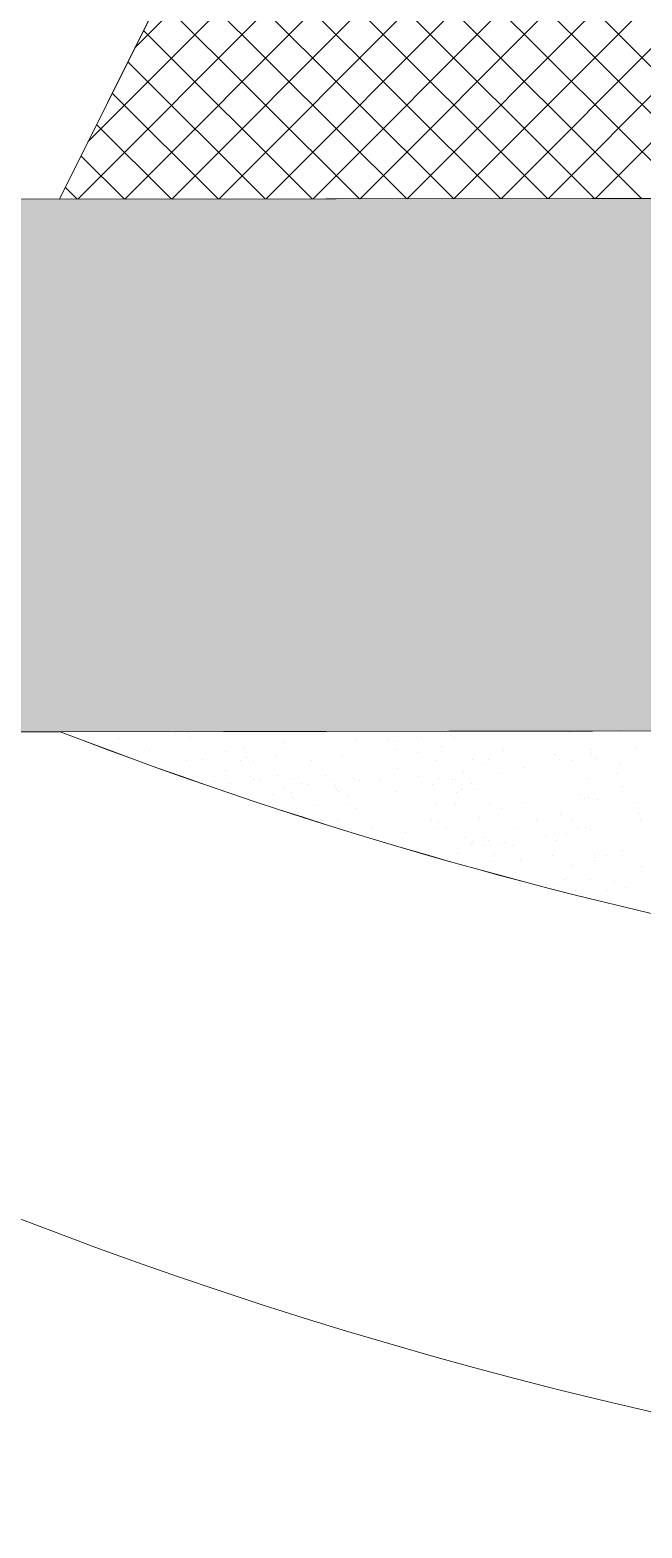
# Model space of a CAD drawing. Header units: inches. Extents: x 22513 to 23848, y -2930 to -2337.
# Drawn here: x 23277.71 to 23281.2, y -2581.79 to -2573.25 of the extents above; entities that cross this region are included whole.
import ezdxf

# ---------------------------------------------------------------- set-up
doc = ezdxf.new("R2010")
doc.units = ezdxf.units.IN
doc.header["$LTSCALE"] = 10
doc.header["$MEASUREMENT"] = 0
doc.layers.add('FURNITURE', color=144, linetype='Continuous', lineweight=9)
doc.layers.add('FURNTIURE', color=7, linetype='Continuous', lineweight=5)

# ---------------------------------------------------------------- blocks, each defined once
blk = doc.blocks.new("50'X96'-G59")
at = {"layer": 'FURNTIURE', "color": 7, "linetype": 'Continuous'}
for p, q in [((1325.83, 882.474), (1337.83, 894.474)), ((1337.3, 894.474), (1325.944, 883.119)), ((1338.36, 894.474), (1326.36, 882.474)), ((1326.475, 884.179), (1336.769, 894.474)), ((1326.89, 882.474), (1338.891, 894.474)), ((1339.421, 894.474), (1327.421, 882.474)), ((1327.951, 882.474), (1339.951, 894.474)), ((1340.482, 894.474), (1328.481, 882.474)), ((1329.012, 882.474), (1341.012, 894.474)), ((1341.542, 894.474), (1329.542, 882.474)), ((1330.072, 882.474), (1342.073, 894.474)), ((1342.603, 894.474), (1330.603, 882.474)), ((1331.133, 882.474), (1343.133, 894.474)), ((1343.664, 894.474), (1331.663, 882.474)), ((1328.34, 887.91), (1333.775, 882.475)), ((1333.245, 882.475), (1328.163, 887.556)), ((1327.986, 887.203), (1332.714, 882.475)), ((1332.184, 882.475), (1327.81, 886.849)), ((1327.633, 886.496), (1331.654, 882.475)), ((1331.123, 882.475), (1327.456, 886.143)), ((1327.28, 885.788), (1330.593, 882.475)), ((1330.063, 882.475), (1327.102, 885.435)), ((1326.925, 885.082), (1329.532, 882.475)), ((1329.002, 882.475), (1326.749, 884.728)), ((1326.572, 884.374), (1328.472, 882.475)), ((1327.941, 882.475), (1326.395, 884.021)), ((1326.219, 883.667), (1327.411, 882.475)), ((1326.881, 882.475), (1326.042, 883.314)), ((1325.865, 882.961), (1326.35, 882.475)), ((1325.82, 882.475), (1325.689, 882.606))]:
    blk.add_line(p, q, dxfattribs=at)
blk = doc.blocks.new("50'X96'-G60")
at = {"layer": 'FURNTIURE', "color": 3, "linetype": 'Continuous'}
for p, q in [((1327.064, 876.469), (1327.064, 876.469)), ((1328.639, 876.46), (1328.639, 876.46)), ((1326.058, 876.328), (1326.058, 876.328)), ((1327.684, 876.298), (1327.684, 876.298)), ((1329.317, 876.37), (1329.317, 876.37)), ((1330.068, 876.407), (1330.068, 876.407)), ((1327.717, 876.181), (1327.717, 876.181)), ((1328.804, 876.19), (1328.804, 876.19)), ((1331.19, 876.209), (1331.19, 876.209)), ((1331.389, 876.145), (1331.389, 876.145)), ((1331.608, 876.227), (1331.608, 876.227)), ((1327.764, 875.967), (1327.764, 875.967)), ((1328.22, 875.94), (1328.22, 875.94)), ((1328.614, 875.973), (1328.614, 875.973)), ((1328.701, 875.917), (1328.701, 875.917)), ((1328.94, 875.94), (1328.94, 875.94)), ((1329.421, 876.06), (1329.421, 876.06)), ((1329.9, 875.94), (1329.9, 875.94)), ((1330.044, 875.934), (1330.044, 875.934)), ((1330.17, 876.024), (1330.17, 876.024)), ((1330.597, 875.992), (1330.597, 875.992)), ((1331.58, 875.94), (1331.58, 875.94)), ((1327.363, 875.909), (1327.363, 875.909)), ((1328.153, 875.837), (1328.153, 875.837)), ((1328.411, 875.878), (1328.411, 875.878)), ((1328.728, 875.864), (1328.728, 875.864)), ((1328.734, 875.82), (1328.734, 875.82)), ((1329.409, 875.796), (1329.409, 875.796)), ((1329.823, 875.869), (1329.823, 875.869)), ((1330.091, 875.785), (1330.091, 875.785)), ((1330.323, 875.817), (1330.323, 875.817)), ((1328.884, 875.652), (1328.884, 875.652)), ((1330.457, 875.653), (1330.457, 875.653)), ((1330.867, 875.67), (1330.867, 875.67)), ((1331.571, 875.726), (1331.571, 875.726)), ((1332.129, 875.674), (1332.129, 875.674)), ((1329.883, 875.443), (1329.883, 875.443)), ((1330.993, 875.475), (1330.993, 875.475)), ((1331.262, 875.54), (1331.262, 875.54)), ((1332.166, 875.462), (1332.166, 875.462)), ((1329.977, 875.38), (1329.977, 875.38)), ((1330.444, 875.242), (1330.444, 875.242)), ((1331.583, 875.37), (1331.583, 875.37)), ((1330.511, 875.082), (1330.511, 875.082)), ((1330.56, 875.197), (1330.56, 875.197)), ((1331.384, 874.957), (1331.384, 874.957)), ((1331.599, 874.797), (1331.599, 874.797)), ((1331.183, 874.699), (1331.183, 874.699)), ((1331.43, 874.68), (1331.43, 874.68)), ((1331.49, 874.649), (1331.49, 874.649)), ((1331.996, 874.709), (1331.996, 874.709))]:
    blk.add_line(p, q, dxfattribs=at)
blk = doc.blocks.new("50'X96'-G61")
at = {"layer": 'FURNTIURE', "color": 1, "linetype": 'Continuous'}
for p, q in [((1327.064, 876.469), (1327.064, 876.469)), ((1328.639, 876.46), (1328.639, 876.46)), ((1326.058, 876.328), (1326.058, 876.328)), ((1327.684, 876.298), (1327.684, 876.298)), ((1329.317, 876.37), (1329.317, 876.37)), ((1330.068, 876.407), (1330.068, 876.407)), ((1327.717, 876.181), (1327.717, 876.181)), ((1328.804, 876.19), (1328.804, 876.19)), ((1331.19, 876.209), (1331.19, 876.209)), ((1331.389, 876.145), (1331.389, 876.145)), ((1331.608, 876.227), (1331.608, 876.227)), ((1327.764, 875.967), (1327.764, 875.967)), ((1328.22, 875.94), (1328.22, 875.94)), ((1328.614, 875.973), (1328.614, 875.973)), ((1328.701, 875.917), (1328.701, 875.917)), ((1328.94, 875.94), (1328.94, 875.94)), ((1329.421, 876.06), (1329.421, 876.06)), ((1329.9, 875.94), (1329.9, 875.94)), ((1330.044, 875.934), (1330.044, 875.934)), ((1330.17, 876.024), (1330.17, 876.024)), ((1330.597, 875.992), (1330.597, 875.992)), ((1331.58, 875.94), (1331.58, 875.94)), ((1327.363, 875.909), (1327.363, 875.909)), ((1328.153, 875.837), (1328.153, 875.837)), ((1328.411, 875.878), (1328.411, 875.878)), ((1328.728, 875.864), (1328.728, 875.864)), ((1328.734, 875.82), (1328.734, 875.82)), ((1329.409, 875.796), (1329.409, 875.796)), ((1329.823, 875.869), (1329.823, 875.869)), ((1330.091, 875.785), (1330.091, 875.785)), ((1330.323, 875.817), (1330.323, 875.817)), ((1328.884, 875.652), (1328.884, 875.652)), ((1330.457, 875.653), (1330.457, 875.653)), ((1330.867, 875.67), (1330.867, 875.67)), ((1331.571, 875.726), (1331.571, 875.726)), ((1332.129, 875.674), (1332.129, 875.674)), ((1329.883, 875.443), (1329.883, 875.443)), ((1330.993, 875.475), (1330.993, 875.475)), ((1331.262, 875.54), (1331.262, 875.54)), ((1332.166, 875.462), (1332.166, 875.462)), ((1329.977, 875.38), (1329.977, 875.38)), ((1330.444, 875.242), (1330.444, 875.242)), ((1331.583, 875.37), (1331.583, 875.37)), ((1330.511, 875.082), (1330.511, 875.082)), ((1330.56, 875.197), (1330.56, 875.197)), ((1331.384, 874.957), (1331.384, 874.957)), ((1331.599, 874.797), (1331.599, 874.797)), ((1331.183, 874.699), (1331.183, 874.699)), ((1331.43, 874.68), (1331.43, 874.68)), ((1331.49, 874.649), (1331.49, 874.649)), ((1331.996, 874.709), (1331.996, 874.709))]:
    blk.add_line(p, q, dxfattribs=at)
blk = doc.blocks.new("50'X96'-G62")
at = {"layer": 'FURNTIURE', "color": 3, "linetype": 'Continuous'}
for p, q in [((1326.922, 876.451), (1326.922, 876.451)), ((1329.971, 876.436), (1329.971, 876.436)), ((1331.365, 876.453), (1331.365, 876.453)), ((1331.931, 876.441), (1331.931, 876.441)), ((1326.014, 876.342), (1326.014, 876.342)), ((1326.289, 876.401), (1326.289, 876.401)), ((1326.633, 876.264), (1326.633, 876.264)), ((1327.089, 876.41), (1327.089, 876.41)), ((1328.164, 876.288), (1328.164, 876.288)), ((1328.95, 876.375), (1328.95, 876.375)), ((1329.4, 876.27), (1329.4, 876.27)), ((1329.421, 876.36), (1329.421, 876.36)), ((1329.924, 876.306), (1329.924, 876.306)), ((1330.618, 876.252), (1330.618, 876.252)), ((1331.612, 876.269), (1331.612, 876.269)), ((1327.05, 876.15), (1327.05, 876.15)), ((1327.23, 876.156), (1327.23, 876.156)), ((1327.486, 876.245), (1327.486, 876.245)), ((1327.65, 876.15), (1327.65, 876.15)), ((1328.45, 876.15), (1328.45, 876.15)), ((1329.654, 876.231), (1329.654, 876.231)), ((1329.85, 876.15), (1329.85, 876.15)), ((1330.27, 876.156), (1330.27, 876.156)), ((1330.415, 876.1), (1330.415, 876.1)), ((1330.45, 876.15), (1330.45, 876.15)), ((1331.25, 876.15), (1331.25, 876.15)), ((1331.924, 876.106), (1331.924, 876.106)), ((1327.483, 876.04), (1327.483, 876.04)), ((1327.875, 875.918), (1327.875, 875.918)), ((1328.072, 875.982), (1328.072, 875.982)), ((1328.99, 875.925), (1328.99, 875.925)), ((1329.217, 875.93), (1329.217, 875.93)), ((1330.077, 875.926), (1330.077, 875.926)), ((1330.847, 876.059), (1330.847, 876.059)), ((1331.891, 875.998), (1331.891, 875.998)), ((1328.02, 875.76), (1328.02, 875.76)), ((1328.341, 875.885), (1328.341, 875.885)), ((1328.763, 875.794), (1328.763, 875.794)), ((1330.148, 875.814), (1330.148, 875.814)), ((1330.149, 875.869), (1330.149, 875.869)), ((1330.261, 875.881), (1330.261, 875.881)), ((1331.487, 875.764), (1331.487, 875.764)), ((1331.958, 875.853), (1331.958, 875.853)), ((1328.25, 875.725), (1328.25, 875.725)), ((1328.282, 875.611), (1328.282, 875.611)), ((1328.519, 875.639), (1328.519, 875.639)), ((1328.872, 875.741), (1328.872, 875.741)), ((1328.95, 875.6), (1328.95, 875.6)), ((1330.59, 875.605), (1330.59, 875.605)), ((1331.678, 875.701), (1331.678, 875.701)), ((1328.576, 875.469), (1328.576, 875.469)), ((1328.744, 875.483), (1328.744, 875.483)), ((1330.345, 875.5), (1330.345, 875.5)), ((1331.392, 875.469), (1331.392, 875.469)), ((1332.153, 875.543), (1332.153, 875.543)), ((1329.517, 875.338), (1329.517, 875.338)), ((1329.835, 875.39), (1329.835, 875.39)), ((1330.177, 875.277), (1330.177, 875.277)), ((1330.402, 875.28), (1330.402, 875.28)), ((1331.194, 875.326), (1331.194, 875.326)), ((1331.326, 875.322), (1331.326, 875.322)), ((1331.456, 875.383), (1331.456, 875.383)), ((1331.539, 875.387), (1331.539, 875.387)), ((1329.775, 875.076), (1329.775, 875.076)), ((1330.259, 875.213), (1330.259, 875.213)), ((1330.399, 875.185), (1330.399, 875.185)), ((1330.626, 875.225), (1330.626, 875.225)), ((1330.719, 875.181), (1330.719, 875.181)), ((1331.175, 875.076), (1331.175, 875.076)), ((1331.646, 875.081), (1331.646, 875.081)), ((1331.775, 875.076), (1331.775, 875.076)), ((1331.958, 875.127), (1331.958, 875.127)), ((1329.991, 875.036), (1329.991, 875.036)), ((1330.466, 875.001), (1330.466, 875.001)), ((1330.809, 875.016), (1330.809, 875.016)), ((1331.643, 875.051), (1331.643, 875.051)), ((1331.655, 875.016), (1331.655, 875.016)), ((1332.169, 874.95), (1332.169, 874.95)), ((1330.749, 874.877), (1330.749, 874.877)), ((1331.322, 874.826), (1331.322, 874.826)), ((1331.868, 874.783), (1331.868, 874.783)), ((1331.717, 874.576), (1331.717, 874.576)), ((1331.785, 874.681), (1331.785, 874.681))]:
    blk.add_line(p, q, dxfattribs=at)
blk = doc.blocks.new("50'X96'-G63")
at = {"layer": 'FURNTIURE', "color": 5, "linetype": 'Continuous'}
for p, q in [((1328.149, 876.354), (1328.149, 876.354)), ((1329.692, 876.401), (1329.692, 876.401)), ((1332.102, 876.28), (1332.102, 876.28)), ((1327.803, 876.136), (1327.803, 876.136)), ((1328.048, 876.196), (1328.048, 876.196)), ((1331.665, 876.164), (1331.665, 876.164)), ((1327.805, 875.93), (1327.805, 875.93)), ((1329.656, 875.968), (1329.656, 875.968)), ((1327.543, 875.887), (1327.543, 875.887)), ((1328.224, 875.782), (1328.224, 875.782)), ((1329.859, 875.665), (1329.859, 875.665)), ((1330.075, 875.653), (1330.075, 875.653)), ((1331.534, 875.713), (1331.534, 875.713)), ((1329.807, 875.476), (1329.807, 875.476)), ((1329.138, 875.374), (1329.138, 875.374)), ((1330.742, 875.376), (1330.742, 875.376)), ((1331.094, 875.287), (1331.094, 875.287)), ((1331.203, 875.242), (1331.203, 875.242)), ((1330.1, 875.1), (1330.1, 875.1)), ((1330.266, 875.231), (1330.266, 875.231)), ((1331.231, 874.75), (1331.231, 874.75)), ((1331.3, 874.8), (1331.3, 874.8))]:
    blk.add_line(p, q, dxfattribs=at)
blk = doc.blocks.new("50'X96'-G58")
at = {"layer": 'FURNTIURE', "color": 7, "linetype": 'Continuous'}
for p, q in [((1325.622, 882.474), (1331.622, 894.474)), ((1364.622, 882.474), (1322.622, 882.474)), ((1364.622, 876.474), (1322.622, 876.474)), ((1322.622, 876.474), (1325.622, 876.474))]:
    blk.add_line(p, q, dxfattribs=at)
blk.add_lwpolyline([(1355.622, 894.474), (1331.622, 894.474), (1325.622, 882.474), (1361.622, 882.474)], close=True, dxfattribs=at)
at = {"layer": 'FURNTIURE', "color": 3, "linetype": 'Continuous'}
blk.add_lwpolyline([(1361.622, 876.474), (1325.622, 876.474, 0.186714)], format="xyb", close=True, dxfattribs=at)
blk.add_lwpolyline([(1361.622, 876.474), (1325.622, 876.474, 0.186714)], format="xyb", close=True, dxfattribs=at)
at = {"layer": 'FURNTIURE', "color": 1, "linetype": 'Continuous'}
blk.add_lwpolyline([(1361.622, 876.474), (1325.622, 876.474, 0.186714)], format="xyb", close=True, dxfattribs=at)
at = {"layer": 'FURNTIURE', "color": 5, "linetype": 'Continuous'}
blk.add_lwpolyline([(1361.622, 876.474), (1325.622, 876.474, 0.186714)], format="xyb", close=True, dxfattribs=at)
at = {"layer": 'FURNTIURE', "color": 7, "linetype": 'Continuous'}
blk.add_arc((1343.622, 922.996), 49.882, 248.8477, 291.1523, dxfattribs=at)
at = {"layer": 'FURNTIURE', "color": 253, "linetype": 'Continuous'}
for points in [[(1322.622, 882.474), (1322.622, 876.474), (1325.622, 876.474)], [(1364.622, 882.474), (1322.622, 882.474), (1325.622, 876.474)], [(1364.622, 882.474), (1325.622, 876.474), (1364.622, 876.474)]]:
    blk.add_solid(points, dxfattribs=at)
at = {"layer": 'FURNTIURE'}
for name in ["50'X96'-G59", "50'X96'-G62", "50'X96'-G60", "50'X96'-G61", "50'X96'-G63"]:
    blk.add_blockref(name, (0, 0), dxfattribs=at)
blk = doc.blocks.new("50'X96'-G57")
blk.add_blockref("50'X96'-G58", (0, 0))
blk = doc.blocks.new('A$C2B627B83')
at = {"layer": 'FURNTIURE', "color": 7, "linetype": 'Continuous'}
blk.add_arc((-17.913, 28.568), 38.971, 324.808, 35.3368, dxfattribs=at)
at = {"xscale": 0.7499999999999897, "yscale": 0.7500000000001137, "zscale": 0.7500000000000232, "rotation": 90.07240869653548}
blk.add_blockref("50'X96'-G57", (672.942, -978.51), dxfattribs=at)

msp = doc.modelspace()

# ---------------------------------------------------------------- block references
at = {"layer": 'FURNITURE', "ltscale": 15, "xscale": 0.6750000000029104, "yscale": 0.6749999999992724, "zscale": 0.675, "rotation": 270}
msp.add_blockref('A$C2B627B83', (23267.8422, -2567.5792), dxfattribs=at)

doc.saveas('drawing.dxf')
